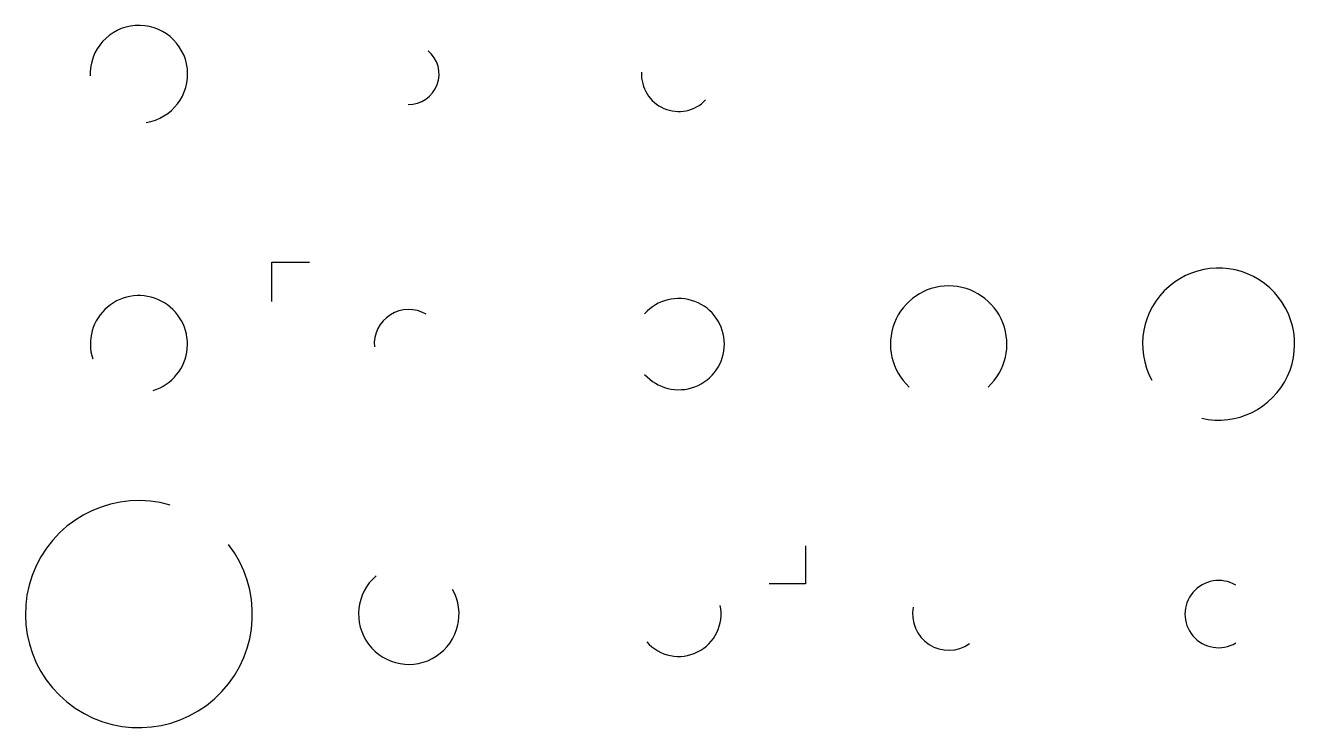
# Model space of a CAD drawing. Extents: x -252 to 2569, y -252 to 1308.
import ezdxf

# ---------------------------------------------------------------- set-up
doc = ezdxf.new("R2010")
doc.units = 0
doc.layers.get('0').update_dxf_attribs({"color": 250, "linetype": 'CONTINUOUS'})

msp = doc.modelspace()

# ---------------------------------------------------------------- linework, layer by layer
for points in [[(295.8, 694.6), (295.8, 782.1), (379.3, 782.1)], [(1481.6, 151.7), (1481.6, 67.4), (1401.2, 67.4)]]:
    msp.add_lwpolyline(points)
for centre, radius, start, end in [((0, 1200), 108.4, -441.398, -177.9272), ((600, 1200), 67.2, -91.1461, 50.4504), ((1200, 1200), 82.9, -182.8019, -43.8243), ((2400, 600), 169, -462.8209, -151.5663), ((0, 600), 107.9, -432.7269, -162.1566), ((1800, 600), 129.4, -407.4626, -132.5374), ((1200, 600), 101.4, -138.3546, 138.3546), ((600, 600), 76.8, -300.0257, -175.5412), ((0, 0), 252.3, -286.0792, 37.8966), ((600, 0), 111.7, -229.331, 29.3756), ((2400, 0), 74.7, -300.7071, -59.2929), ((1200, 0), 94.1, -138.8987, 11.8071), ((1800, 0), 80.3, -191.2297, -54.6406)]:
    msp.add_arc(centre, radius, start, end)

doc.saveas('drawing.dxf')
